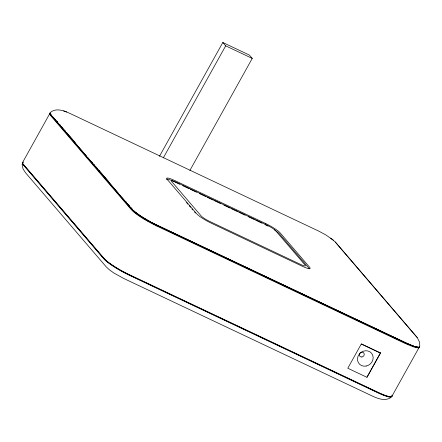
<?xml version="1.0" encoding="UTF-8"?>
<svg xmlns="http://www.w3.org/2000/svg" width="442" height="442" viewBox="0 0 442 442"><rect width="100%" height="100%" fill="white"/><g stroke="black" fill="none" stroke-linecap="round" stroke-linejoin="round"><path stroke-width="0.66" d="M419.784 345.948L419.513 342.064L417.204 337.544L335.285 242.023L331.959 239.111M419.226 347.158L419.469 346.721L418.977 347.666L418.237 347.887L415.375 347.489L405.314 343.55L156.617 225.923C147.678 221.403 138.517 216.696 131.285 209.646L50.664 115.627L49.686 113.832L50.178 112.887L22.769 162.137A22.929 3.586 29.1 0 0 23.498 164.435L104.119 258.454A22.929 3.586 29.1 0 0 129.451 274.736L378.148 392.363A22.929 3.586 29.1 0 0 391.811 395.198M49.686 113.832L49.929 113.395L50.913 115.185L131.528 209.204C138.766 216.254 147.926 220.961 156.86 225.486L405.563 343.108L415.618 347.047L419.22 347.224L391.805 396.474M49.929 114.605L50.178 114.163M50.664 115.627L50.913 115.185M159.452 156.33L222.812 42.498L249.382 55.062L252.249 58.41L189.9 170.441M131.285 209.646L131.528 209.204M132.489 210.889L132.733 210.447M163.325 157.871L225.68 45.846L222.812 42.498M134.136 212.32L134.385 211.884M136.186 213.911L136.429 213.475M138.584 215.624L138.827 215.182M141.274 217.409L141.517 216.967M144.186 219.226L144.435 218.784M147.258 221.028L147.501 220.591M150.402 222.774L150.645 222.337M153.545 224.42L153.794 223.978M156.617 225.923L156.86 225.486M366.954 377.308L380.523 352.926L361.363 343.865L347.793 368.241L366.954 377.308L380.385 353.108L379.628 352.224M405.314 343.55L405.563 343.108M408.231 344.876L408.474 344.44M410.922 345.992L411.171 345.55M413.325 346.871L413.568 346.429M415.375 347.489L415.618 347.047M417.027 347.832L417.27 347.39M418.237 347.887L418.48 347.451M50.67 112.218C56.383 107.666 64.201 110.721 69.996 113.461L318.704 231.094L326.03 235.039L333.312 240.166M390.623 397.701C384.949 401.342 377.899 398.662 372.374 396.065L123.683 278.443L113.892 273.012L109.345 269.769L106.157 266.78L25.531 172.75L23.05 168.96L22.1 164.297M63.654 110.909L65.283 111.506M65.3 111.511L66.698 112.025M225.68 45.846L252.249 58.41M174.06 181.579L179.667 184.231M182.784 185.701L189.01 188.651M190.259 189.237L196.491 192.187M199.602 193.657L205.834 196.607M207.083 197.193L213.309 200.143M214.558 200.729L220.79 203.679M223.901 205.149L230.133 208.099M231.381 208.685L237.608 211.635M238.857 212.221L245.083 215.171M248.2 216.641L254.432 219.591M255.675 220.177L261.907 223.127M405.419 342.583L156.717 224.956A21.951 3.431 29.1 0 1 151.374 222.265M361.258 344.058L380.385 353.108M330.749 238.172L331.903 239.072M417.204 337.544L335.285 242.023M186.53 202.618L187.867 204.182M189.209 205.745L190.546 207.309M191.889 208.873L192.784 209.917M194.568 212L195.463 213.044M56.775 121.097L57.67 122.141M59.466 124.23L60.361 125.274M61.703 126.843L63.046 128.412M64.388 129.976L65.736 131.545M66.632 132.589L68.422 134.677M69.317 135.722L75.14 142.512M91.262 161.319L92.157 162.363M93.953 164.452L94.848 165.496M96.19 167.065L97.533 168.629M98.875 170.198L100.224 171.761M101.119 172.805L102.909 174.899M103.804 175.944L108.284 181.165M125.749 201.535L126.644 202.58M128.44 204.668L129.335 205.712M130.677 207.281L132.467 209.37M53.073 117.141L86.665 156.313M87.56 157.358L118.462 193.397M119.357 194.441L121.147 196.53M122.047 197.58L132.346 209.591M391.932 396.187A22.929 3.586 29.1 0 1 378.026 392.579L129.329 274.957A22.929 3.586 29.1 0 1 103.997 258.675L23.376 164.656A22.929 3.586 29.1 0 1 23.382 162.131M23.26 162.352A22.929 3.586 29.1 0 0 23.255 164.877L103.87 258.896A22.929 3.586 29.1 0 0 129.202 275.173L377.904 392.8A22.929 3.586 29.1 0 0 391.811 396.408M132.683 209.967A21.951 3.431 29.1 0 0 156.595 225.177L405.297 342.804A21.951 3.431 29.1 0 0 417.662 346.953M150.772 221.939A21.951 3.431 29.1 0 1 137.595 213.779M137.158 213.458A21.951 3.431 29.1 0 1 133.622 210.558M51.725 115.572A21.951 3.431 29.1 0 1 51.023 114.594M50.305 112.666A22.929 3.586 29.1 0 0 51.034 114.964L131.65 208.983A22.929 3.586 29.1 0 0 156.982 225.265L405.684 342.893A22.929 3.586 29.1 0 0 419.591 346.5M413.088 345.76A21.951 3.431 29.1 0 1 405.988 342.848M265.023 224.597A13.127 2.055 29.1 0 1 266.189 225.166M266.78 225.459A13.127 2.055 29.1 0 1 267.979 226.083M274.338 229.818A13.127 2.055 29.1 0 1 279.526 233.923L309.013 268.311A13.127 2.055 29.1 0 1 309.433 268.891M166.236 179.22A13.127 2.055 29.1 0 1 173.491 181.314M265.62 223.525L174.656 180.502A13.127 2.055 29.1 0 0 167.253 179.463L196.74 213.851A13.127 2.055 29.1 0 0 211.243 223.171L302.206 266.195A13.127 2.055 29.1 0 0 309.61 267.239L280.123 232.846A13.127 2.055 29.1 0 0 265.62 223.525M267.067 225.216L176.104 182.192A7.779 1.216 29.1 0 0 171.717 181.574L201.204 215.961A7.779 1.216 29.1 0 0 209.795 221.486L300.764 264.509A7.779 1.216 29.1 0 0 305.146 265.123L275.659 230.735A7.779 1.216 29.1 0 0 267.067 225.216M366.186 366.048A8.155 7.415 -40.6 0 0 371.634 353.324A8.155 7.415 -40.6 0 0 358.125 356.053A8.155 7.415 -40.6 0 0 366.186 366.048M361.904 356.965A2.558 2.326 -40.6 0 0 363.843 353.064A2.558 2.326 -40.6 0 0 359.584 353.666A2.558 2.326 -40.6 0 0 361.904 356.965"/></g></svg>
